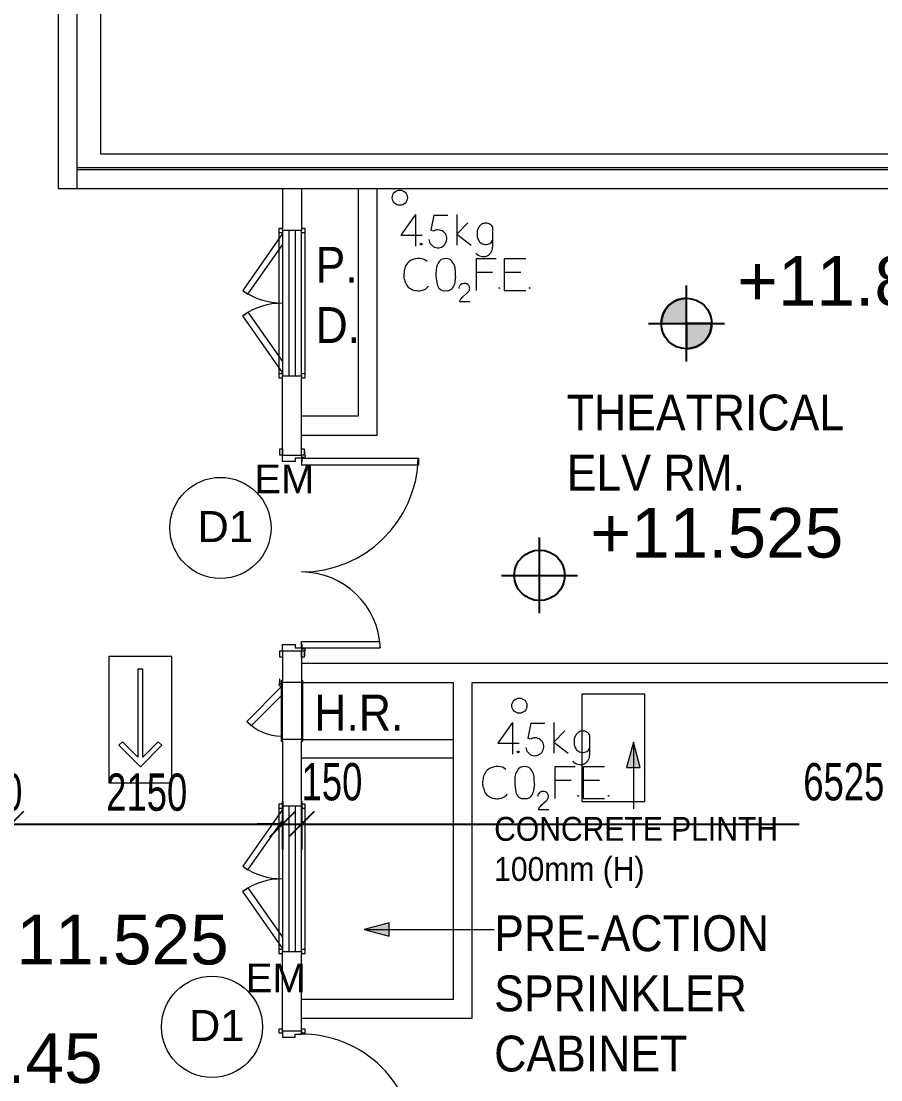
# Model space of a CAD drawing. Header units: millimetres. Extents: x 12827 to 178996, y -27589 to 73652.
# Drawn here: x 78545 to 85351, y 16537 to 24917 of the extents above; entities that cross this region are included whole.
import ezdxf

# ---------------------------------------------------------------- set-up
doc = ezdxf.new("R2010")
doc.units = ezdxf.units.MM
for name, color, linetype, lineweight in [('A-ANNO-DIMS', 211, 'Continuous', 5), ('A-ANNO-NOTE', 131, 'Continuous', 25), ('A-DETL-GENF', 92, 'Continuous', 20), ('A-DOOR', 31, 'Continuous', 20), ('A-DOOR-FRAM', 31, 'Continuous', 30), ('A-FLOR', 192, 'Continuous', 9), ('A-GENM', 13, 'Continuous', 20), ('A-WALL', 113, 'Continuous', 20), ('G-ANNO-TEXT', 231, 'Continuous', 5)]:
    doc.layers.add(name, color=color, linetype=linetype, lineweight=lineweight)
doc.styles.add('Arial_1', font='arial.ttf', dxfattribs={"height": 393.413174})
doc.styles.add('Arial_2', font='arial.ttf', dxfattribs={"width": 0.7, "height": 295.05988})
doc.styles.add('Swis721 BT', font='swiss.ttf', dxfattribs={"width": 0.9, "height": 189.214176})
doc.styles.add('Swis721 BT_1', font='swiss.ttf', dxfattribs={"width": 0.89, "height": 283.821263})
doc.styles.add('Swis721 BT_5', font='swiss.ttf', dxfattribs={"height": 1.135285})
doc.styles.add('Swis721 BT_6', font='swiss.ttf', dxfattribs={"height": 245.978428})
doc.dimstyles.new('Linear_-_1_5mm_Arial', dxfattribs={"dimscale": 304.8, "dimtxt": 300, "dimasz": 0.656168, "dimexe": 0.656168, "dimexo": 0.0625, "dimgap": 0.328084, "dimtad": 1, "dimdec": 0, "dimzin": 0, "dimdsep": 46, "dimtxsty": 'Arial_2', "dimblk1": 'OBLIQUE', "dimblk2": 'OBLIQUE', "dimsah": 1, "dimcen": 0.09, "dimadec": 0, "dimazin": 0, "dimtfac": 1, "dimtdec": 4, "dimtix": 1, "dimtmove": 0, "dimatfit": 3, "dimfxl": 0.656168, "dimfxlon": 1, "dimtvp": 1, "dimtolj": 1, "dimtzin": 0, "dimarcsym": 2})
doc.dimstyles.new('Linear_-_1_5mm_Arial_1', dxfattribs={"dimscale": 304.8, "dimtxt": 300, "dimasz": 0.656168, "dimexe": 0.656168, "dimexo": 0.0625, "dimgap": 0.328084, "dimtad": 1, "dimdec": 0, "dimzin": 0, "dimdsep": 46, "dimtxsty": 'Arial_2', "dimblk1": 'OBLIQUE', "dimblk2": 'OBLIQUE', "dimsah": 1, "dimcen": 0.09, "dimadec": 0, "dimazin": 0, "dimtfac": 1, "dimtdec": 4, "dimtix": 1, "dimtmove": 2, "dimatfit": 3, "dimfxl": 0.656168, "dimfxlon": 1, "dimtvp": 1, "dimtolj": 1, "dimtzin": 0, "dimarcsym": 2})

# ---------------------------------------------------------------- blocks, each defined once
blk = doc.blocks.new('M_Double-Uneven - _M33_ 1500 x 2200-14592180-Copy of 1_F')
at = {"layer": 'A-DOOR', "lineweight": 15}
for p, q in [((-1448, 75), (-1398, 75)), ((-1398, 75), (-1398, -24)), ((52, 75), (102, 75)), ((52, -24), (52, 75)), ((-1395.5, -76.2), (-1448, -76.2)), ((-1448, -76.2), (-1448, -98.7)), ((-1433, -98.7), (-1433, -81.2)), ((-1433, -81.2), (-1395.5, -81.2)), ((-1423, -24), (-1423, -76.2)), ((-1398, -24), (-1423, -24)), ((-1423, -75), (-1423, -698.3)), ((-1423, -75), (-1372, -75)), ((-1395.5, -81.2), (-1395.5, -76.2)), ((-1372, -75), (-1372, -698.4)), ((26, -75), (26, -1000.2)), ((77, -75), (26, -75)), ((102, -76.2), (49.5, -76.2)), ((49.5, -76.2), (49.5, -81.2)), ((49.5, -81.2), (87, -81.2)), ((77, -24), (52, -24)), ((77, -76.2), (77, -24)), ((77, -75), (77, -1000.2)), ((87, -81.2), (87, -98.7)), ((102, -98.7), (102, -76.2)), ((-1448, -96.2), (-1485.5, -96.2)), ((-1485.5, -96.2), (-1485.5, -101.2)), ((-1485.5, -101.2), (-1447.6, -101.2)), ((101.6, -101.2), (139.5, -101.2)), ((139.5, -96.2), (102, -96.2)), ((139.5, -101.2), (139.5, -96.2)), ((-1423, -698.3), (-1401.5, -698.3)), ((77, -1000.2), (26, -1000.2))]:
    blk.add_line(p, q, dxfattribs=at)
for centre, radius, start, end in [((-1448, -75), 625, 272.29244, 0), ((102, -75), 925, 180, 268.45128), ((-1440.5, -98.7), 7.5, 180, 360), ((-1440.5, -98.7), 7.5, 199.47122, 301.6259), ((94.5, -98.7), 7.5, 180, 0), ((94.5, -98.7), 7.5, 238.3741, 340.52878)]:
    blk.add_arc(centre, radius, start, end, dxfattribs=at)
at = {"layer": 'A-DOOR-FRAM', "lineweight": 15}
for p, q in [((-1498, 96.2), (-1448, 96.2)), ((-1498, 76.2), (-1498, 96.2)), ((-1448, 96.2), (-1448, 76.2)), ((102, 76.2), (102, 96.2)), ((102, 96.2), (152, 96.2)), ((152, 96.2), (152, 76.2)), ((-1448, 76.2), (-1498, 76.2)), ((152, 76.2), (102, 76.2)), ((-1498, -76.2), (-1448, -76.2)), ((-1498, -96.2), (-1498, -76.2)), ((102, -76.2), (152, -76.2)), ((152, -76.2), (152, -96.2)), ((-1485.5, -96.2), (-1498, -96.2)), ((152, -96.2), (139.5, -96.2))]:
    blk.add_line(p, q, dxfattribs=at)
blk = doc.blocks.new('DLN-Single Door__X01_ - _M05y_ 900 x 2200 _WH_-16935531-Copy of 1_F')
at = {"layer": 'A-DOOR', "lineweight": 15}
for p, q in [((-460, 105), (-490, 105)), ((-490, 105), (-490, 75)), ((-460, 75), (-460, 105)), ((490, 105), (460, 105)), ((460, 105), (460, 75)), ((490, 75), (490, 105)), ((-475, 75), (-460, 75)), ((460, 75), (475, 75)), ((-490, -75), (-490, -105)), ((-460, -75), (-475, -75)), ((-460, -105), (-460, -75)), ((-400, -75), (-450, -75)), ((-450, -75), (-450, -975)), ((-400, -975), (-400, -75)), ((475, -75), (460, -75)), ((460, -75), (460, -105)), ((490, -105), (490, -75)), ((-490, -105), (-460, -105)), ((460, -105), (490, -105)), ((-450, -975), (-400, -975))]:
    blk.add_line(p, q, dxfattribs=at)
blk.add_arc((-450, -75), 900, 270, 0.5, dxfattribs=at)
at = {"layer": 'A-DOOR-FRAM', "lineweight": 15}
for p, q in [((-425, 75), (-475, 75)), ((-425, -25), (-425, 75)), ((425, 75), (425, -25)), ((475, 75), (425, 75)), ((-475, -75), (-450, -75)), ((-450, -75), (-450, -25)), ((-450, -25), (-425, -25)), ((425, -25), (450, -25)), ((450, -25), (450, -75)), ((450, -75), (475, -75))]:
    blk.add_line(p, q, dxfattribs=at)
blk = doc.blocks.new('DLN_Direction Board - Direction-Red-3889199-Copy of 1_F')
at = {"layer": 'A-GENM'}
for p, q in [((500, 0), (-500, 0)), ((-500, 0), (-500, -500)), ((500, -500), (500, 0)), ((201.9, -80.3), (173.6, -108.6)), ((371.6, -250), (201.9, -80.3)), ((173.6, -108.6), (295, -230)), ((295, -230), (-400, -230)), ((-400, -230), (-400, -270)), ((201.9, -419.7), (371.6, -250)), ((-400, -270), (295, -270)), ((295, -270), (173.6, -391.4)), ((173.6, -391.4), (201.9, -419.7)), ((-500, -500), (500, -500))]:
    blk.add_line(p, q, dxfattribs=at)
blk = doc.blocks.new('DLN-Double Door-AP - _AP09_ 1100 x 2100 _WH_-14591878-Copy of 1_F')
at = {"layer": 'A-DOOR', "lineweight": 15}
for p, q in [((575, 75), (-575, 75)), ((-575, 75), (-575, 25)), ((-575, 25), (-575, -25)), ((-575, 25), (575, 25)), ((575, 25), (575, 75)), ((575, -25), (575, 25)), ((-575, -25), (-575, -75)), ((-575, -25), (575, -25)), ((-575, -75), (575, -75)), ((-550, -75), (-99.5, -390.5)), ((-70.8, -349.5), (-462.8, -75)), ((70.8, -349.5), (462.8, -75)), ((550, -75), (99.5, -390.5)), ((575, -75), (575, -25)), ((-99.5, -390.5), (-70.8, -349.5)), ((99.5, -390.5), (70.8, -349.5))]:
    blk.add_line(p, q, dxfattribs=at)
for centre, start, end in [((-550, -75), 325, 359.99687), ((550, -75), 180.00313, 215)]:
    blk.add_arc(centre, 550, start, end, dxfattribs=at)
at = {"layer": 'A-DOOR-FRAM', "lineweight": 15}
for p, q in [((-560, 105), (-590, 105)), ((-590, 105), (-590, 75)), ((-560, 75), (-560, 105)), ((560, 105), (-560, 105)), ((560, 105), (560, 75)), ((590, 105), (560, 105)), ((590, 75), (590, 105)), ((-590, 75), (-575, 75)), ((575, 75), (590, 75)), ((-575, -75), (-590, -75)), ((-590, -75), (-590, -105)), ((-560, -105), (-560, -75)), ((560, -75), (560, -105)), ((590, -75), (575, -75)), ((590, -105), (590, -75)), ((-590, -105), (-560, -105)), ((-560, -105), (560, -105)), ((560, -105), (590, -105))]:
    blk.add_line(p, q, dxfattribs=at)
blk = doc.blocks.new('DLN-Access Panel__AP01_ - _AP01_ 400 x 1100 _WH_-13776948-Copy of 1_F')
at = {"layer": 'A-DOOR', "lineweight": 15}
for p, q in [((-240, 75), (-240, 85)), ((240, 85), (-240, 85)), ((240, 75), (240, 85)), ((-240, 75), (240, 75)), ((-240, -85), (-240, -75)), ((240, -75), (-240, -75)), ((240, -85), (240, -75)), ((-215, -95), (-252.5, -95)), ((-252.5, -95), (-252.5, -100)), ((-252.5, -100), (-214.6, -100)), ((-240, -85), (240, -85)), ((-215, -85), (-215, -97.5)), ((-200, -97.5), (-200, -85)), ((-190, -85), (82.8, -357.8)), ((118.2, -322.5), (-119.3, -85)), ((82.8, -357.8), (118.2, -322.5))]:
    blk.add_line(p, q, dxfattribs=at)
for centre, radius, start, end in [((-207.5, -97.5), 7.5, 180, 0), ((-207.5, -97.5), 7.5, 199.47122, 301.6259), ((-207.5, -97.5), 7.5, 240, 300), ((-207.5, -97.5), 7.5, 243.2518, 301.6259), ((-200, -75), 400, 315, 358.54705)]:
    blk.add_arc(centre, radius, start, end, dxfattribs=at)
at = {"layer": 'A-DOOR-FRAM', "lineweight": 15}
for p, q in [((-225, 75), (-225, -75)), ((225, 75), (225, -75))]:
    blk.add_line(p, q, dxfattribs=at)
blk = doc.blocks.new('DLN_2D- CO2F_E - COFE-19082807-Copy of 1_F')
at = {"layer": 'A-DETL-GENF'}
for p, q in [((-17.3, -140.8), (-131.7, -304.2)), ((-17.3, -140.8), (-17.3, -390.1)), ((127.7, -144.3), (104.6, -263.1)), ((127.7, -144.3), (239.3, -144.3)), ((310.6, -139.5), (310.6, -383.7)), ((310.6, -295.3), (398.7, -207.1)), ((593.9, -237.4), (593.9, -399.6)), ((-131.7, -304.2), (37, -304.2)), ((104.6, -263.1), (130.7, -268.2)), ((310.6, -295.3), (423.7, -383.7)), ((463.2, -487.8), (623.2, -487.8)), ((463.2, -487.8), (463.2, -742.6)), ((686.3, -487.8), (856.3, -487.8)), ((686.3, -487.8), (686.3, -742.6)), ((144.8, -631.4), (154.2, -690.6)), ((301, -631.4), (291.6, -690.6)), ((463.2, -596.9), (593.2, -596.9)), ((686.3, -596.9), (816.3, -596.9)), ((686.3, -742.6), (856.3, -742.6)), ((330.8, -828.4), (414.5, -828.4)), ((351.6, -798.2), (393.3, -761.1))]:
    blk.add_line(p, q, dxfattribs=at)
for centre, radius in [((-140, -6.8), 60), ((27.8, -373.6), 7.48), ((646.9, -721.5), 3), ((887.2, -721.5), 3)]:
    blk.add_circle(centre, radius, dxfattribs=at)
for centre, radius, start, end in [((584.9, -299.8), 116.4, 146.78096, 161.21904), ((539, -269.7), 61.4, 118.48629, 146.78096), ((539, -269.7), 61.4, 87.51371, 118.48629), ((538.4, -281.4), 73.2, 66.48629, 87.51371), ((544.7, -267), 57.4, 31.04971, 66.48629), ((160.8, -332.2), 70.7, 183.80464, 115.19545), ((550.8, -288.2), 80.3, 161.21904, 180.78096), ((653, -286.8), 182.6, 180.78096, 189.21904), ((556.9, -302.4), 85.2, 189.21904, 210.78096), ((520.1, -399.6), 73.8, 218.39588, 0), ((539, -313.1), 64.4, 210.78096, 239.21904), ((539, -313.1), 64.4, 239.21904, 271.05494), ((539, -313.1), 64.4, 271.05494, 328.58528), ((-3.7, -591.2), 100.5, 117.37935, 139.33925), ((9.8, -621.3), 133.5, 87.65446, 116.60469), ((11.2, -586.7), 98.9, 49.34871, 87.65446), ((220.8, -550.5), 62.8, 88.11543, 155.88457), ((225, -550.5), 62.8, 24.11543, 91.88457), ((190.9, -644), 302.2, 164.9644, 172.75573), ((-3.7, -591.2), 100.5, 139.33925, 165.24102), ((977, -636), 832.2, 175.59689, 179.68031), ((246.2, -579.7), 99.2, 146.40311, 175.59689), ((199.6, -579.7), 99.2, 4.40311, 33.59689), ((-531.2, -636), 832.2, 0.31969, 4.40311), ((2, -619.4), 111.7, 173.06555, 194.73669), ((290.2, -540.3), 410.6, 195.18247, 200.77345), ((-22, -659), 76.5, 200.57876, 234.83568), ((1.7, -623.5), 119.2, 235.33778, 254.66222), ((7, -602.8), 140.6, 254.7908, 273.2092), ((9.8, -643.5), 99.8, 272.90792, 297.09208), ((9.8, -643.5), 99.8, 297.09208, 320.30909), ((215.5, -680.9), 62.1, 189, 276.80189), ((230.2, -680.9), 62.1, 263.19811, 351), ((366.1, -726), 39.4, 141.01687, 178.98313), ((366.1, -726), 39.4, 112.86606, 141.01687), ((366.1, -726), 39.4, 90.38089, 112.86606), ((372.1, -730.1), 44, 77.71764, 98.28236), ((371.2, -734.4), 48.4, 58.28236, 77.71764), ((334.4, -699.9), 84.9, 313.95514, 330.04486), ((381.1, -718.4), 29.6, 35.71764, 58.28236), ((370.2, -726.3), 43.1, 18.28236, 35.71764), ((299.9, -698.1), 116.8, 337.7231, 342.2769), ((384.5, -721.5), 28, 357.71764, 18.28236), ((382.8, -724.6), 29.7, 342.2769, 3.7231), ((457.2, -889.5), 140.4, 145.81368, 154.18632), ((407.5, -855.7), 80.3, 134.18632, 145.81368)]:
    blk.add_arc(centre, radius, start, end, dxfattribs=at)
blk = doc.blocks.new('DLN_2D- CO2F_E - COFE-19082815-Copy of 1_F')
at = {"layer": 'A-DETL-GENF'}
for p, q in [((-195.2, -140.8), (-309.6, -304.2)), ((-195.2, -140.8), (-195.2, -390.1)), ((-50.3, -144.3), (-73.4, -263.1)), ((-50.3, -144.3), (61.4, -144.3)), ((132.6, -139.5), (132.6, -383.7)), ((132.6, -295.3), (220.8, -207.1)), ((416, -237.4), (416, -399.6)), ((-309.6, -304.2), (-140.9, -304.2)), ((-73.4, -263.1), (-47.2, -268.2)), ((132.6, -295.3), (245.8, -383.7)), ((141.1, -487.8), (301.1, -487.8)), ((141.1, -487.8), (141.1, -742.6)), ((364.3, -487.8), (534.3, -487.8)), ((364.3, -487.8), (364.3, -742.6)), ((-177.2, -631.4), (-167.8, -690.6)), ((-21.1, -631.4), (-30.5, -690.6)), ((141.1, -596.9), (271.1, -596.9)), ((364.3, -596.9), (494.3, -596.9)), ((364.3, -742.6), (534.3, -742.6)), ((8.8, -828.4), (92.5, -828.4)), ((29.5, -798.2), (71.3, -761.1))]:
    blk.add_line(p, q, dxfattribs=at)
for centre, radius in [((-140, -6.8), 60), ((-150.1, -373.6), 7.48), ((324.9, -721.5), 3), ((565.2, -721.5), 3)]:
    blk.add_circle(centre, radius, dxfattribs=at)
for centre, radius, start, end in [((407, -299.8), 116.4, 146.78096, 161.21904), ((361, -269.7), 61.4, 118.48629, 146.78096), ((361, -269.7), 61.4, 87.51371, 118.48629), ((360.5, -281.4), 73.2, 66.48629, 87.51371), ((366.8, -267), 57.4, 31.04971, 66.48629), ((-17.1, -332.2), 70.7, 183.80464, 115.19545), ((372.9, -288.2), 80.3, 161.21904, 180.78096), ((475.1, -286.8), 182.6, 180.78096, 189.21904), ((379, -302.4), 85.2, 189.21904, 210.78096), ((342.2, -399.6), 73.8, 218.39588, 0), ((361.1, -313.1), 64.4, 210.78096, 239.21904), ((361.1, -313.1), 64.4, 239.21904, 271.05494), ((361.1, -313.1), 64.4, 271.05494, 328.58528), ((-325.8, -591.2), 100.5, 117.37935, 139.33925), ((-312.2, -621.3), 133.5, 87.65446, 116.60469), ((-310.8, -586.7), 98.9, 49.34871, 87.65446), ((-101.2, -550.5), 62.8, 88.11543, 155.88457), ((-97.1, -550.5), 62.8, 24.11543, 91.88457), ((-131.1, -644), 302.2, 164.9644, 172.75573), ((-325.8, -591.2), 100.5, 139.33925, 165.24102), ((654.9, -636), 832.2, 175.59689, 179.68031), ((-75.9, -579.7), 99.2, 146.40311, 175.59689), ((-122.4, -579.7), 99.2, 4.40311, 33.59689), ((-853.2, -636), 832.2, 0.31969, 4.40311), ((-320, -619.4), 111.7, 173.06555, 194.73669), ((-31.8, -540.3), 410.6, 195.18247, 200.77345), ((-344.1, -659), 76.5, 200.57876, 234.83568), ((-320.4, -623.5), 119.2, 235.33778, 254.66222), ((-315, -602.8), 140.6, 254.7908, 273.2092), ((-312.2, -643.5), 99.8, 272.90792, 297.09208), ((-312.2, -643.5), 99.8, 297.09208, 320.30909), ((-106.5, -680.9), 62.1, 189, 276.80189), ((-91.8, -680.9), 62.1, 263.19811, 351), ((44, -726), 39.4, 141.01687, 178.98313), ((44, -726), 39.4, 112.86606, 141.01687), ((44, -726), 39.4, 90.38089, 112.86606), ((50.1, -730.1), 44, 77.71764, 98.28236), ((49.2, -734.4), 48.4, 58.28236, 77.71764), ((12.3, -699.9), 84.9, 313.95514, 330.04486), ((59.1, -718.4), 29.6, 35.71764, 58.28236), ((48.1, -726.3), 43.1, 18.28236, 35.71764), ((-22.2, -698.1), 116.8, 337.7231, 342.2769), ((62.5, -721.5), 28, 357.71764, 18.28236), ((60.8, -724.6), 29.7, 342.2769, 3.7231), ((135.2, -889.5), 140.4, 145.81368, 154.18632), ((85.5, -855.7), 80.3, 134.18632, 145.81368)]:
    blk.add_arc(centre, radius, start, end, dxfattribs=at)
blk = doc.blocks.new('GBP_Door Mark - 2 x 1_3_R_T_ Border _EM_ON_-18777231-Copy of 1_F')
at = {"layer": 'A-ANNO-NOTE', "lineweight": 5}
blk.add_circle((-31.356, 27.261), 2, dxfattribs=at)
at = {"layer": 'A-ANNO-NOTE', "lineweight": 5, "insert": (-30.02, 29.767), "char_height": 1.1353, "width": 2.7792, "attachment_point": 1, "line_spacing_factor": 1.00667, "style": 'Swis721 BT_5'}
blk.add_mtext('EM', dxfattribs=at)
blk = doc.blocks.new('_Oblique')
at = {"color": 0, "linetype": 'ByBlock', "lineweight": -2}
blk.add_line((-0.5, -0.5), (0.5, 0.5), dxfattribs=at)
blk = doc.blocks.new('DIMBLOCK94-Copy of 1_F')
at = {"layer": 'A-ANNO-DIMS', "color": 0, "lineweight": -2, "transparency": 16777216}
for p, q in [((78164.3, 18742.8), (78164.3, 18361.9)), ((78464.3, 18742.8), (78464.3, 18361.9)), ((78164.3, 18561.9), (77964.3, 18561.9)), ((78164.3, 18561.9), (78464.3, 18561.9)), ((78464.3, 18561.9), (78664.3, 18561.9))]:
    blk.add_line(p, q, dxfattribs=at)
at = {"layer": 'Defpoints', "color": 0, "transparency": 16777216}
for p in [(78164.3, 18761.9), (78464.3, 18761.9), (78464.3, 18561.9)]:
    blk.add_point(p, dxfattribs=at)
at = {"layer": 'A-ANNO-DIMS', "color": 0, "lineweight": -2, "transparency": 16777216, "xscale": 200, "yscale": 200, "zscale": 200}
blk.add_blockref('_Oblique', (78164.3, 18561.9), dxfattribs=at)
at = {"layer": 'A-ANNO-DIMS', "color": 0, "lineweight": -2, "transparency": 16777216, "xscale": 200, "yscale": 200, "zscale": 200, "rotation": 180}
blk.add_blockref('_Oblique', (78464.3, 18561.9), dxfattribs=at)
at = {"layer": 'A-ANNO-DIMS', "color": 0, "transparency": 16777216, "insert": (78314.3, 18812.6), "char_height": 295.06, "width": 564.923, "attachment_point": 5, "style": 'Arial_2'}
blk.add_mtext('\\A1;300', dxfattribs=at)
blk = doc.blocks.new('DIMBLOCK95-Copy of 1_F')
at = {"layer": 'A-ANNO-DIMS', "color": 0, "lineweight": -2, "transparency": 16777216}
for p, q in [((78464.3, 18742.8), (78464.3, 18361.9)), ((80614.3, 18742.8), (80614.3, 18361.9)), ((78464.3, 18561.9), (80614.3, 18561.9))]:
    blk.add_line(p, q, dxfattribs=at)
at = {"layer": 'Defpoints', "color": 0, "transparency": 16777216}
for p in [(78464.3, 18761.9), (80614.3, 18761.9), (80614.3, 18561.9)]:
    blk.add_point(p, dxfattribs=at)
at = {"layer": 'A-ANNO-DIMS', "color": 0, "lineweight": -2, "transparency": 16777216, "xscale": 200, "yscale": 200, "zscale": 200, "rotation": 180}
blk.add_blockref('_Oblique', (78464.3, 18561.9), dxfattribs=at)
at = {"layer": 'A-ANNO-DIMS', "color": 0, "lineweight": -2, "transparency": 16777216, "xscale": 200, "yscale": 200, "zscale": 200}
blk.add_blockref('_Oblique', (80614.3, 18561.9), dxfattribs=at)
at = {"layer": 'A-ANNO-DIMS', "color": 0, "transparency": 16777216, "insert": (79539.3, 18812.5), "char_height": 295.06, "width": 753.231, "attachment_point": 5, "style": 'Arial_2'}
blk.add_mtext('\\A1;2150', dxfattribs=at)
blk = doc.blocks.new('DIMBLOCK96-Copy of 1_F')
at = {"layer": 'A-ANNO-DIMS', "color": 0, "lineweight": -2, "transparency": 16777216}
for p, q in [((80614.3, 18742.8), (80614.3, 18361.9)), ((80764.3, 18742.8), (80764.3, 18361.9)), ((80614.3, 18561.9), (80414.3, 18561.9)), ((80614.3, 18561.9), (80764.3, 18561.9)), ((80764.3, 18561.9), (80964.3, 18561.9))]:
    blk.add_line(p, q, dxfattribs=at)
at = {"layer": 'Defpoints', "color": 0, "transparency": 16777216}
for p in [(80614.3, 18761.9), (80764.3, 18761.9), (80764.3, 18561.9)]:
    blk.add_point(p, dxfattribs=at)
at = {"layer": 'A-ANNO-DIMS', "color": 0, "lineweight": -2, "transparency": 16777216, "xscale": 200, "yscale": 200, "zscale": 200}
blk.add_blockref('_Oblique', (80614.3, 18561.9), dxfattribs=at)
at = {"layer": 'A-ANNO-DIMS', "color": 0, "lineweight": -2, "transparency": 16777216, "xscale": 200, "yscale": 200, "zscale": 200, "rotation": 180}
blk.add_blockref('_Oblique', (80764.3, 18561.9), dxfattribs=at)
at = {"layer": 'A-ANNO-DIMS', "color": 0, "transparency": 16777216, "insert": (80764.9, 19044.6), "char_height": 295.06, "width": 564.923, "attachment_point": 1, "line_spacing_factor": 0.938532, "style": 'Arial_2'}
blk.add_mtext('\\A1;150', dxfattribs=at)
blk = doc.blocks.new('DIMBLOCK97-Copy of 1_F')
at = {"layer": 'A-ANNO-DIMS', "color": 0, "lineweight": -2, "transparency": 16777216}
for p, q in [((80764.3, 18742.8), (80764.3, 18361.9)), ((87289.3, 18742.8), (87289.3, 18361.9)), ((80764.3, 18561.9), (84703.5, 18561.9)), ((87289.3, 18561.9), (85523, 18561.9))]:
    blk.add_line(p, q, dxfattribs=at)
at = {"layer": 'Defpoints', "color": 0, "transparency": 16777216}
for p in [(80764.3, 18761.9), (87289.3, 18761.9), (87289.3, 18561.9)]:
    blk.add_point(p, dxfattribs=at)
at = {"layer": 'A-ANNO-DIMS', "color": 0, "lineweight": -2, "transparency": 16777216, "xscale": 200, "yscale": 200, "zscale": 200, "rotation": 180}
blk.add_blockref('_Oblique', (80764.3, 18561.9), dxfattribs=at)
at = {"layer": 'A-ANNO-DIMS', "color": 0, "lineweight": -2, "transparency": 16777216, "xscale": 200, "yscale": 200, "zscale": 200}
blk.add_blockref('_Oblique', (87289.3, 18561.9), dxfattribs=at)
at = {"layer": 'A-ANNO-DIMS', "color": 0, "transparency": 16777216, "insert": (84736.6, 19044.6), "char_height": 295.06, "width": 753.231, "attachment_point": 1, "line_spacing_factor": 0.938532, "style": 'Arial_2'}
blk.add_mtext('\\A1;6525', dxfattribs=at)
blk = doc.blocks.new('DLN_Slab Level Mark - SSL-2mm_Type 2-2670448-Copy of 1_F')
at = {"layer": 'A-ANNO-NOTE'}
for p, q in [((0, 1.5), (0, -1.5)), ((-1.5, 0), (1.5, 0))]:
    blk.add_line(p, q, dxfattribs=at)
blk.add_circle((0, 0), 1, dxfattribs=at)
blk = doc.blocks.new('DLN_Slab Level Mark - FFL-2mm_Type 2-2670450-Copy of 1_F')
at = {"layer": 'A-ANNO-NOTE', "lineweight": 5}
h = blk.add_hatch(color=256, dxfattribs=at)
edge = h.paths.add_edge_path(flags=0)
edge.add_arc((0, 0), 1, 0, 90, ccw=False)
edge.add_line((1, 0), (0, 0))
edge.add_line((0, 0), (0, 1))
h = blk.add_hatch(color=256, dxfattribs=at)
edge = h.paths.add_edge_path(flags=0)
edge.add_arc((0, 0), 1, 180, 270, ccw=False)
edge.add_line((-1, 0), (0, 0))
edge.add_line((0, 0), (0, -1))
at = {"layer": 'A-ANNO-NOTE'}
for p, q in [((0, 1.5), (0, -1.5)), ((0, 1), (0, 0)), ((0, 0), (-1, 0)), ((0, -1), (0, 0)), ((0, 0), (1, 0)), ((-1.5, 0), (1.5, 0))]:
    blk.add_line(p, q, dxfattribs=at)
blk.add_circle((0, 0), 1, dxfattribs=at)
for start, end in [(360, 90), (180, 270)]:
    blk.add_arc((0, 0), 1, start, end, dxfattribs=at)

msp = doc.modelspace()

# ---------------------------------------------------------------- hatches: boundary and pattern name
at = {"layer": 'G-ANNO-TEXT'}
for points in [[(83392.01177, 19209.26409), (83338.42194, 19009.26409), (83445.60161, 19009.26409)], [(81259.31265, 17726.72728), (81459.31265, 17673.13744), (81459.31265, 17780.31712)]]:
    msp.add_hatch(color=130, dxfattribs=at).paths.add_polyline_path(points, flags=0)

# ---------------------------------------------------------------- linework, layer by layer
at = {"layer": 'A-FLOR'}
for p, q in [((79172.29296, 31159.48546), (79172.29296, 23866.48546)), ((79172.29296, 23866.48546), (86709.18445, 23866.48546)), ((86681.26642, 23755.48546), (78989.29296, 23755.48546)), ((83482.42237, 19589.31879), (82982.42237, 19589.31879)), ((82982.42237, 19589.31879), (82982.42237, 18739.31879)), ((83482.42237, 18739.31879), (83482.42237, 19589.31879)), ((82982.42237, 18739.31879), (83482.42237, 18739.31879))]:
    msp.add_line(p, q, dxfattribs=at)
at = {"layer": 'A-WALL'}
for p, q in [((78989.29296, 23590.48546), (78989.29296, 31457.48546)), ((78839.29296, 26007.48546), (78839.29296, 23590.48546)), ((87486.79296, 23740.48546), (78989.29296, 23740.48546)), ((87486.79296, 23590.48546), (78839.29296, 23590.48546)), ((80614.29296, 23590.48546), (80614.29296, 23275.48546)), ((80764.29296, 23590.48546), (80764.29296, 23275.48546)), ((81214.29296, 23590.48546), (81214.29296, 21790.48546)), ((81364.29296, 21640.48546), (81364.29296, 23590.48546)), ((80614.29296, 21482.31879), (80614.29296, 22095.48546)), ((80764.29296, 21482.31879), (80764.29296, 22095.48546)), ((81214.29296, 21790.48546), (80764.29296, 21790.48546)), ((80764.29296, 21640.48546), (81364.29296, 21640.48546)), ((80614.29296, 21482.31879), (80764.29296, 21482.31879)), ((80614.29296, 19932.31879), (80614.29296, 19697.31879)), ((80614.29296, 19932.31879), (80764.29296, 19932.31879)), ((80764.29296, 19932.31879), (80764.29296, 19697.31879)), ((87289.29296, 19832.31879), (80764.29296, 19832.31879)), ((80774.29296, 19682.31879), (81964.29296, 19682.31879)), ((81964.29296, 19682.31879), (81964.29296, 17174.15213)), ((82114.29296, 19682.31879), (88639.29296, 19682.31879)), ((82114.29296, 17024.15213), (82114.29296, 19682.31879)), ((80614.29296, 19217.31879), (80614.29296, 18718.23546)), ((80764.29296, 18718.23546), (80764.29296, 19217.31879)), ((80774.29296, 19232.31879), (81964.29296, 19232.31879)), ((81964.29296, 19082.31879), (80764.29296, 19082.31879)), ((80614.29296, 16924.15213), (80614.29296, 17538.23546)), ((80764.29296, 16924.15213), (80764.29296, 17538.23546)), ((81964.29296, 17174.15213), (80764.29296, 17174.15213)), ((80764.29296, 17024.15213), (82114.29296, 17024.15213)), ((80614.29296, 16924.15213), (80764.29296, 16924.15213))]:
    msp.add_line(p, q, dxfattribs=at)
at = {"layer": 'G-ANNO-TEXT', "color": 130}
for p, q in [((83392.01177, 19209.26409), (83338.42194, 19009.26409)), ((83445.60161, 19009.26409), (83392.01177, 19209.26409)), ((83392.01177, 19209.26409), (83392.01177, 18683.0765)), ((83338.42194, 19009.26409), (83445.60161, 19009.26409)), ((81459.31265, 17780.31712), (81259.31265, 17726.72728)), ((81459.31265, 17673.13744), (81459.31265, 17780.31712)), ((81259.31265, 17726.72728), (81459.31265, 17673.13744)), ((81259.31265, 17726.72728), (82289.89429, 17726.72728))]:
    msp.add_line(p, q, dxfattribs=at)

# ---------------------------------------------------------------- block references
at = {"layer": 'A-ANNO-NOTE', "xscale": 200, "yscale": 200, "zscale": 200}
for name, p, rotation in [('DLN_Slab Level Mark - FFL-2mm_Type 2-2670450-Copy of 1_F', (83812.07961, 22524.08335), 90.00000000000001), ('DLN_Slab Level Mark - SSL-2mm_Type 2-2670448-Copy of 1_F', (82649.01974, 20530.67714), 89.99999999999997)]:
    msp.add_blockref(name, p, dxfattribs=dict(at, rotation=rotation))
at = {"layer": 'A-ANNO-NOTE', "lineweight": 5, "xscale": 200, "yscale": 200, "zscale": 200}
for p in [(86394.40678, 15453.95852), (86326.92976, 11504.54319)]:
    msp.add_blockref('GBP_Door Mark - 2 x 1_3_R_T_ Border _EM_ON_-18777231-Copy of 1_F', p, dxfattribs=at)
at = {"layer": 'A-DETL-GENF'}
for name, p in [('DLN_2D- CO2F_E - COFE-19082807-Copy of 1_F', (81683.452, 23526.99005)), ('DLN_2D- CO2F_E - COFE-19082815-Copy of 1_F', (82629.29296, 19505.97987))]:
    msp.add_blockref(name, p, dxfattribs=at)
at = {"layer": 'A-DOOR', "lineweight": 15}
for name, p, rotation in [('DLN-Double Door-AP - _AP09_ 1100 x 2100 _WH_-14591878-Copy of 1_F', (80689.29296, 22685.48546), 270), ('M_Double-Uneven - _M33_ 1500 x 2200-14592180-Copy of 1_F', (80689.29296, 21380.31879), 90.00000000000001), ('DLN-Access Panel__AP01_ - _AP01_ 400 x 1100 _WH_-13776948-Copy of 1_F', (80689.29296, 19457.31879), 270), ('DLN-Double Door-AP - _AP09_ 1100 x 2100 _WH_-14591878-Copy of 1_F', (80689.29296, 18128.23546), 270), ('DLN-Single Door__X01_ - _M05y_ 900 x 2200 _WH_-16935531-Copy of 1_F', (80689.29296, 16449.15213), 90.00000000000001)]:
    msp.add_blockref(name, p, dxfattribs=dict(at, rotation=rotation))
at = {"layer": 'A-GENM', "rotation": 269.9999999999992}
msp.add_blockref('DLN_Direction Board - Direction-Red-3889199-Copy of 1_F', (79739.18116, 19387.31879), dxfattribs=at)

# ---------------------------------------------------------------- texts
at = {"layer": 'A-ANNO-NOTE', "lineweight": 5}
for s, insert, char_height, width, attachment_point, line_spacing_factor, style in [('+11.85', (84214.8746, 23058.13811), 393.413174, 2020.8, 1, 0.938532, 'Arial_1'), ('D1', (80160.72797, 21039.69478), 245.978428, 514.7814219, 2, 1.00667, 'Swis721 BT_6'), ('+11.525', (83051.81474, 21064.7319), 393.413174, 2385.6, 1, 0.938532, 'Arial_1'), ('+11.525', (78186.65362, 17844.12307), 393.413174, 2385.6, 1, 0.938532, 'Arial_1'), ('D1', (80093.25095, 17090.27945), 245.978428, 514.7814219, 2, 1.00667, 'Swis721 BT_6'), ('+11.45', (77494.51233, 16905.01994), 393.413174, 2020.8, 1, 0.938532, 'Arial_1')]:
    msp.add_mtext(s, dxfattribs=dict(at, insert=insert, char_height=char_height, width=width, attachment_point=attachment_point, line_spacing_factor=line_spacing_factor, style=style))
at = {"layer": 'G-ANNO-TEXT', "color": 7, "attachment_point": 1, "line_spacing_factor": 1.00667}
for s, insert, char_height, width, style in [('P.\\PD.', (80875.795, 23130.36605), 283.821263, 410.4, 'Swis721 BT_1'), ('THEATRICAL\\PELV RM.', (82864.34348, 21961.45749), 283.821263, 2491.2, 'Swis721 BT_1'), ('H.R.', (80865.46472, 19586.30074), 283.821263, 810, 'Swis721 BT_1'), ('CONCRETE PLINTH\\P100mm (H)', (82289.89429, 18618.32242), 189.2141757, 2613.6, 'Swis721 BT'), ('PRE-ACTION\\PSPRINKLER\\PCABINET', (82289.89429, 17839.59616), 283.821263, 2476.8, 'Swis721 BT_1')]:
    msp.add_mtext(s, dxfattribs=dict(at, insert=insert, char_height=char_height, width=width, style=style))

# ---------------------------------------------------------------- dimensions: what is measured, and where the dimension line sits
at = {"layer": 'A-ANNO-DIMS'}
for base, p1, p2, override, picture, middle in [((80764.29296, 18561.89595), (80614.29296, 18761.89595), (80764.29296, 18761.89595), {"dimpost": '<>', "dimfxl": 150}, 'DIMBLOCK96-Copy of 1_F', (81047.33932, 18847.94155)), ((87289.29296, 18561.89595), (80764.29296, 18761.89595), (87289.29296, 18761.89595), {"dimpost": '<>', "dimfxl": 6524.999999}, 'DIMBLOCK97-Copy of 1_F', (85113.26411, 18847.94155))]:
    dim = msp.add_linear_dim(base=base, p1=p1, p2=p2, dimstyle='Linear_-_1_5mm_Arial_1', override=override, dxfattribs=at)
    dim.commit()
    dim.dimension.update_dxf_attribs({"geometry": picture, "text_midpoint": middle, "dimtype": 160})
for base, p1, p2, override, picture, middle in [((78464.29296, 18561.89595), (78164.29296, 18761.89595), (78464.29296, 18761.89595), {"dimpost": '<>', "dimfxl": 300}, 'DIMBLOCK94-Copy of 1_F', (78314.29296, 18812.64618)), ((80614.29296, 18561.89595), (78464.29296, 18761.89595), (80614.29296, 18761.89595), {"dimpost": '<>', "dimfxl": 2150}, 'DIMBLOCK95-Copy of 1_F', (79539.29296, 18812.54555))]:
    dim = msp.add_linear_dim(base=base, p1=p1, p2=p2, dimstyle='Linear_-_1_5mm_Arial', override=override, dxfattribs=at)
    dim.commit()
    dim.dimension.update_dxf_attribs({"geometry": picture, "text_midpoint": middle})

doc.saveas('drawing.dxf')
